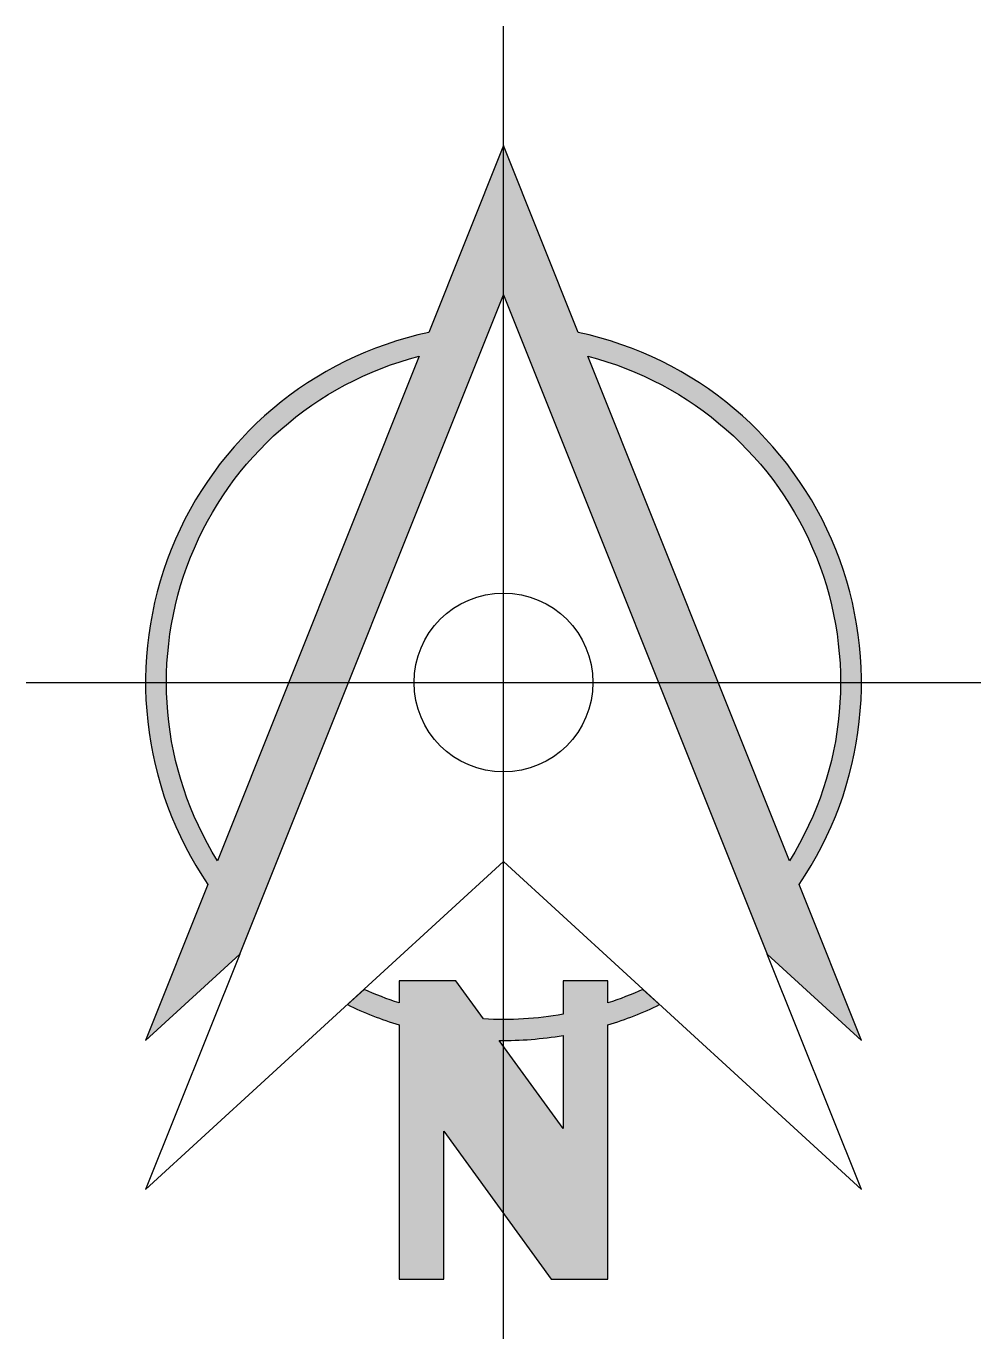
# Model space of a CAD drawing. Header units: millimetres. Extents: x -8000 to 8000, y 0 to 22000.
import ezdxf

# ---------------------------------------------------------------- set-up
doc = ezdxf.new("R2010")
doc.units = ezdxf.units.MM
doc.layers.add('ceco.net 337', color=7, linetype='Continuous', plot=False)

msp = doc.modelspace()

# ---------------------------------------------------------------- hatches: boundary and pattern name
at = {"layer": 'ceco.net 337', "linetype": 'Continuous', "ltscale": 250}
h = msp.add_hatch(color=256, dxfattribs=at)
h.dxf.hatch_style = 1
edge = h.paths.add_edge_path()
edge.add_arc((6.307345756795257e-10, 10999.99999999952), 5999.999999999532, 286.9577633000056, 295.8616646735639)
edge.add_line((2617.198899737792, 5600.901008574283), (2338.290141345758, 5856.567370433648))
edge.add_arc((6.202753866091371e-10, 10999.99999999946), 5649.999999999484, 288.04323176163894, 294.44733567084097, ccw=False)
edge.add_line((1750.00000000064, 5627.849592574694), (1750.00000000064, 6000))
edge.add_line((1750.00000000064, 6000), (1000.00000000064, 6000))
edge.add_line((1000.00000000064, 6000), (1000.00000000064, 5439.199697885204))
edge.add_arc((6.45172804070171e-10, 10999.99999999974), 5649.999999999747, 266.60114884230194, 280.1945516327708, ccw=False)
edge.add_line((-334.9679214373464, 5359.938254628098), (-799.9999999993597, 6000))
edge.add_line((-799.9999999993597, 6000), (-1749.99999999936, 6000))
edge.add_line((-1749.99999999936, 6000), (-1749.99999999936, 5627.849592574694))
edge.add_arc((6.52562448522076e-10, 10999.99999999961), 5649.99999999962, 245.5526643291597, 251.9567682383616, ccw=False)
edge.add_line((-2338.290141344478, 5856.56737043364), (-2617.198899736512, 5600.901008574274))
edge.add_arc((6.243681127671152e-10, 10999.99999999962), 5999.999999999625, 244.1383353264368, 253.0422366999949)
edge.add_line((-1749.99999999936, 5260.879858375512), (-1749.99999999936, 1000))
edge.add_line((-1749.99999999936, 1000), (-999.9999999993597, 1000))
edge.add_line((-999.9999999993597, 1000), (-999.9999999993597, 3477.487456848015))
edge.add_line((-999.9999999993597, 3477.487456848015), (800.0000000006403, 1000))
edge.add_line((800.0000000006403, 1000), (1750.00000000064, 1000))
edge.add_line((1750.00000000064, 1000), (1750.00000000064, 5260.879858375511))
edge = h.paths.add_edge_path(flags=16)
edge.add_line((1000.00000000064, 3522.512543151963), (-73.78712527098833, 5000.453728810469))
edge.add_arc((6.331788426905405e-10, 10999.99999999979), 5999.99999999979, 269.2953670947076, 279.5940682268608)
edge.add_line((1000.00000000064, 5083.920216900384), (1000.00000000064, 3522.512543151963))
edge = h.paths.add_edge_path()
edge.add_arc((4.547473508864641e-12, 10999.99999999999), 6000.000000000009, 325.6559242989729, 437.9468946737315)
edge.add_line((1252.90926000016, 16867.72684999956), (0, 20000))
edge.add_line((0, 20000), (-1252.90926000016, 16867.72684999956))
edge.add_arc((1.500666257925332e-11, 11000), 5999.999999999995, 102.0531053262687, 214.3440757010275)
edge.add_line((-4953.987291723955, 7615.031770690111), (-6000, 5000))
edge.add_line((-6000, 5000), (-4421.052631578932, 6447.368421052648))
edge.add_line((-4421.052631578932, 6447.368421052648), (0, 17500))
edge.add_line((0, 17500), (4421.052631579048, 6447.368421052553))
edge.add_line((4421.052631579048, 6447.368421052553), (6000.000000000058, 5000))
edge.add_line((6000.000000000058, 5000), (4953.987291724014, 7615.031770690126))
edge = h.paths.add_edge_path(flags=16)
edge.add_line((4795.216834537801, 8011.957913655628), (1411.679717186373, 16470.80070703408))
edge.add_arc((-1.77351466845721e-11, 10999.99999999999), 5650.000000000006, -31.928259842051887, 75.53107881475609, ccw=False)
edge = h.paths.add_edge_path(flags=16)
edge.add_arc((1.818989403545856e-11, 11000), 5650, 104.46892118524389, 211.9282598420529, ccw=False)
edge.add_line((-1411.679717186373, 16470.80070703408), (-4795.216834537743, 8011.957913655555))

# ---------------------------------------------------------------- linework, layer by layer
for p, q in [((0, 0), (0, 22000)), ((-8000, 11000), (8000, 11000))]:
    msp.add_line(p, q, dxfattribs=at)
for points in [[(4953.987291724014, 7615.031770690126, 0.5333390646292901), (1252.90926000016, 16867.72684999956), (0, 20000), (-1252.90926000016, 16867.72684999956, 0.5333390646292915), (-4953.987291723955, 7615.031770690111), (-6000, 5000), (-4421.052631578932, 6447.368421052648), (0, 17500), (4421.052631579048, 6447.368421052553), (6000.000000000058, 5000)], [(-4795.216834537743, 8011.957913655555, -0.5065574759981891), (-1411.679717186373, 16470.80070703408)], [(4795.216834537801, 8011.957913655628), (1411.679717186373, 16470.80070703408, -0.5065574759981838)], [(1750.00000000064, 5260.879858375511, 0.03887015724899187), (2617.198899737792, 5600.901008574283), (2338.290141345758, 5856.567370433648, -0.02795044985875982), (1750.00000000064, 5627.849592574694), (1750.00000000064, 6000), (1000.00000000064, 6000), (1000.00000000064, 5439.199697885204, -0.05938205975451126), (-334.9679214373464, 5359.938254628098), (-799.9999999993597, 6000), (-1749.99999999936, 6000), (-1749.99999999936, 5627.849592574694, -0.02795044985875904), (-2338.290141344478, 5856.56737043364), (-2617.198899736512, 5600.901008574274, 0.03887015724899108), (-1749.99999999936, 5260.879858375512), (-1749.99999999936, 1000), (-999.9999999993597, 1000), (-999.9999999993597, 3477.487456848015), (800.0000000006403, 1000), (1750.00000000064, 1000)], [(1000.00000000064, 3522.512543151963), (-73.78712527098833, 5000.453728810469, 0.04496683202628901), (1000.00000000064, 5083.920216900384)]]:
    msp.add_lwpolyline(points, format="xyb", close=True, dxfattribs=at)
msp.add_lwpolyline([(-4421.05263157899, 6447.368421052597), (-6000, 2500), (0, 8000.000000000011), (6000.000000000058, 2500), (4421.05263157899, 6447.368421052604)], dxfattribs=at)
msp.add_circle((0, 11000), 1500, dxfattribs=at)

doc.saveas('drawing.dxf')
